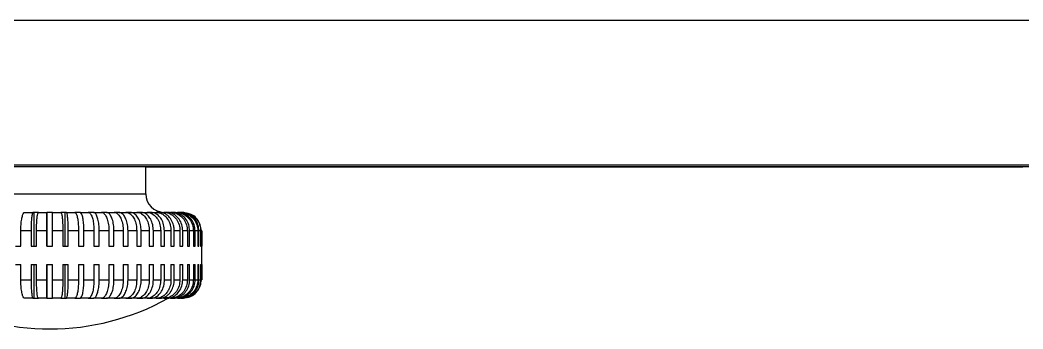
# Model space of a CAD drawing. Extents: x 12.3 to 108.7, y 1.1 to 80.4.
# Drawn here: x 69.33 to 72.601, y 29.278 to 30.285 of the extents above; entities that cross this region are included whole.
import ezdxf

# ---------------------------------------------------------------- set-up
doc = ezdxf.new("R2010")
doc.units = 0
doc.header["$MEASUREMENT"] = 0
doc.layers.add('OBJECT', color=7, linetype='CONTINUOUS')

msp = doc.modelspace()

# ---------------------------------------------------------------- linework, layer by layer
at = {"layer": 'OBJECT'}
for p, q in [((68.9136, 30.2852), (73.5685, 30.2852)), ((67.8407, 29.8138), (73.5749, 29.8138)), ((68.1735, 29.8084), (73.6839, 29.8084)), ((69.7405, 29.7184), (69.7405, 29.8084)), ((69.7405, 29.8066), (72.6005, 29.8066)), ((72.6005, 29.8066), (72.6005, 29.8084)), ((69.1155, 29.7184), (69.7405, 29.7184)), ((69.3454, 29.6584), (69.3726, 29.6584)), ((69.3763, 29.6584), (69.3726, 29.6584)), ((69.3763, 29.5484), (69.3763, 29.6584)), ((69.3905, 29.6584), (69.3763, 29.6584)), ((69.3905, 29.6584), (69.418, 29.6584)), ((69.4181, 29.6584), (69.418, 29.6584)), ((69.4181, 29.5484), (69.4181, 29.6584)), ((69.436, 29.6584), (69.4181, 29.6584)), ((69.436, 29.6584), (69.4635, 29.6584)), ((69.4779, 29.6584), (69.4635, 29.6584)), ((69.4779, 29.5484), (69.4779, 29.6584)), ((69.4814, 29.6584), (69.4779, 29.6584)), ((69.4814, 29.6584), (69.5086, 29.6584)), ((69.5191, 29.6584), (69.5086, 29.6584)), ((69.5263, 29.6584), (69.5191, 29.6584)), ((69.5263, 29.6584), (69.5529, 29.6584)), ((69.5593, 29.6584), (69.5529, 29.6584)), ((69.57, 29.6584), (69.5593, 29.6584)), ((69.57, 29.6584), (69.5958, 29.6584)), ((69.5981, 29.6584), (69.5958, 29.6584)), ((69.6122, 29.6584), (69.5981, 29.6584)), ((69.6122, 29.6584), (69.6368, 29.6584)), ((69.6524, 29.6584), (69.6368, 29.6584)), ((69.6524, 29.6584), (69.6755, 29.6584)), ((69.6901, 29.6584), (69.6755, 29.6584)), ((69.6901, 29.6584), (69.7116, 29.6584)), ((69.725, 29.6584), (69.7116, 29.6584)), ((69.725, 29.6584), (69.7445, 29.6584)), ((69.7566, 29.6584), (69.7445, 29.6584)), ((69.7566, 29.6584), (69.774, 29.6584)), ((69.7846, 29.6584), (69.774, 29.6584)), ((69.7846, 29.6584), (69.7996, 29.6584)), ((69.8087, 29.6584), (69.7996, 29.6584)), ((69.8087, 29.6584), (69.8212, 29.6584)), ((69.8286, 29.6584), (69.8212, 29.6584)), ((69.3328, 29.5484), (69.3328, 29.5984)), ((69.3662, 29.5984), (69.3328, 29.5984)), ((69.3662, 29.5984), (69.3662, 29.5484)), ((69.3841, 29.5484), (69.3841, 29.5984)), ((69.4179, 29.5984), (69.3841, 29.5984)), ((69.4179, 29.5984), (69.4179, 29.5484)), ((69.4359, 29.5484), (69.4359, 29.5984)), ((69.4697, 29.5984), (69.4359, 29.5984)), ((69.4697, 29.5984), (69.4697, 29.5484)), ((69.4876, 29.5484), (69.4876, 29.5984)), ((69.521, 29.5984), (69.4876, 29.5984)), ((69.521, 29.5984), (69.521, 29.5484)), ((69.5386, 29.5484), (69.5386, 29.5984)), ((69.5713, 29.5984), (69.5386, 29.5984)), ((69.5713, 29.5984), (69.5713, 29.5484)), ((69.5884, 29.5484), (69.5884, 29.5984)), ((69.62, 29.5984), (69.5884, 29.5984)), ((69.62, 29.5984), (69.62, 29.5484)), ((69.6365, 29.5484), (69.6365, 29.5984)), ((69.6667, 29.5984), (69.6365, 29.5984)), ((69.6667, 29.5984), (69.6667, 29.5484)), ((69.6823, 29.5484), (69.6823, 29.5984)), ((69.7107, 29.5984), (69.6823, 29.5984)), ((69.7107, 29.5984), (69.7107, 29.5484)), ((69.7253, 29.5484), (69.7253, 29.5984)), ((69.7516, 29.5984), (69.7253, 29.5984)), ((69.7516, 29.5984), (69.7516, 29.5484)), ((69.765, 29.5484), (69.765, 29.5984)), ((69.789, 29.5984), (69.765, 29.5984)), ((69.789, 29.5984), (69.789, 29.5484)), ((69.8011, 29.5484), (69.8011, 29.5984)), ((69.8224, 29.5984), (69.8011, 29.5984)), ((69.8224, 29.5984), (69.8224, 29.5484)), ((69.833, 29.5484), (69.833, 29.5984)), ((69.8515, 29.5984), (69.833, 29.5984)), ((69.8515, 29.5984), (69.8515, 29.5484)), ((69.8606, 29.5484), (69.8606, 29.5984)), ((69.876, 29.5984), (69.8606, 29.5984)), ((69.876, 29.5984), (69.876, 29.5484)), ((69.8833, 29.5484), (69.8833, 29.5984)), ((69.8955, 29.5984), (69.8833, 29.5984)), ((69.8955, 29.5984), (69.8955, 29.5484)), ((69.9011, 29.5484), (69.9011, 29.5984)), ((69.91, 29.5984), (69.9011, 29.5984)), ((69.91, 29.5984), (69.91, 29.5484)), ((69.9137, 29.5484), (69.9137, 29.5984)), ((69.9191, 29.5984), (69.9137, 29.5984)), ((69.9191, 29.5984), (69.9191, 29.5484)), ((69.921, 29.5484), (69.921, 29.5984)), ((69.9229, 29.5984), (69.921, 29.5984)), ((69.9229, 29.5984), (69.9229, 29.5484)), ((69.9229, 29.5484), (69.9229, 29.5984)), ((69.3152, 29.5484), (69.3328, 29.5484)), ((69.3662, 29.5484), (69.3841, 29.5484)), ((69.4179, 29.5484), (69.4359, 29.5484)), ((69.4697, 29.5484), (69.4876, 29.5484)), ((69.521, 29.5484), (69.5386, 29.5484)), ((69.5713, 29.5484), (69.5884, 29.5484)), ((69.62, 29.5484), (69.6365, 29.5484)), ((69.6667, 29.5484), (69.6823, 29.5484)), ((69.7107, 29.5484), (69.7253, 29.5484)), ((69.7516, 29.5484), (69.765, 29.5484)), ((69.789, 29.5484), (69.8011, 29.5484)), ((69.8224, 29.5484), (69.833, 29.5484)), ((69.8515, 29.5484), (69.8606, 29.5484)), ((69.876, 29.5484), (69.8833, 29.5484)), ((69.8955, 29.5484), (69.9011, 29.5484)), ((69.91, 29.5484), (69.9137, 29.5484)), ((69.9191, 29.5484), (69.921, 29.5484)), ((69.9229, 29.5484), (69.923, 29.5484)), ((69.923, 29.4884), (69.923, 29.5484)), ((69.3152, 29.4884), (69.3328, 29.4884)), ((69.3328, 29.4384), (69.3328, 29.4884)), ((69.3662, 29.4884), (69.3841, 29.4884)), ((69.3662, 29.4884), (69.3662, 29.4384)), ((69.3763, 29.3784), (69.3763, 29.4884)), ((69.3841, 29.4384), (69.3841, 29.4884)), ((69.4179, 29.4884), (69.4359, 29.4884)), ((69.4179, 29.4884), (69.4179, 29.4384)), ((69.4181, 29.3784), (69.4181, 29.4884)), ((69.4359, 29.4384), (69.4359, 29.4884)), ((69.4697, 29.4884), (69.4876, 29.4884)), ((69.4697, 29.4884), (69.4697, 29.4384)), ((69.4779, 29.3784), (69.4779, 29.4884)), ((69.4876, 29.4384), (69.4876, 29.4884)), ((69.521, 29.4884), (69.5386, 29.4884)), ((69.521, 29.4884), (69.521, 29.4384)), ((69.5386, 29.4384), (69.5386, 29.4884)), ((69.5713, 29.4884), (69.5884, 29.4884)), ((69.5713, 29.4884), (69.5713, 29.4384)), ((69.5884, 29.4384), (69.5884, 29.4884)), ((69.62, 29.4884), (69.6365, 29.4884)), ((69.62, 29.4884), (69.62, 29.4384)), ((69.6365, 29.4384), (69.6365, 29.4884)), ((69.6667, 29.4884), (69.6823, 29.4884)), ((69.6667, 29.4884), (69.6667, 29.4384)), ((69.6823, 29.4384), (69.6823, 29.4884)), ((69.7107, 29.4884), (69.7253, 29.4884)), ((69.7107, 29.4884), (69.7107, 29.4384)), ((69.7253, 29.4384), (69.7253, 29.4884)), ((69.7516, 29.4884), (69.765, 29.4884)), ((69.7516, 29.4884), (69.7516, 29.4384)), ((69.765, 29.4384), (69.765, 29.4884)), ((69.789, 29.4884), (69.8011, 29.4884)), ((69.789, 29.4884), (69.789, 29.4384)), ((69.8011, 29.4384), (69.8011, 29.4884)), ((69.8224, 29.4884), (69.833, 29.4884)), ((69.8224, 29.4884), (69.8224, 29.4384)), ((69.833, 29.4384), (69.833, 29.4884)), ((69.8515, 29.4884), (69.8606, 29.4884)), ((69.8515, 29.4884), (69.8515, 29.4384)), ((69.8606, 29.4384), (69.8606, 29.4884)), ((69.876, 29.4884), (69.8833, 29.4884)), ((69.876, 29.4884), (69.876, 29.4384)), ((69.8833, 29.4384), (69.8833, 29.4884)), ((69.8955, 29.4884), (69.9011, 29.4884)), ((69.8955, 29.4884), (69.8955, 29.4384)), ((69.9011, 29.4384), (69.9011, 29.4884)), ((69.91, 29.4884), (69.9137, 29.4884)), ((69.91, 29.4884), (69.91, 29.4384)), ((69.9137, 29.4384), (69.9137, 29.4884)), ((69.9191, 29.4884), (69.921, 29.4884)), ((69.9191, 29.4884), (69.9191, 29.4384)), ((69.921, 29.4384), (69.921, 29.4884)), ((69.9229, 29.4384), (69.9229, 29.4884)), ((69.9229, 29.4884), (69.923, 29.4884)), ((69.9229, 29.4884), (69.9229, 29.4384)), ((69.3328, 29.4384), (69.3662, 29.4384)), ((69.3841, 29.4384), (69.4179, 29.4384)), ((69.4359, 29.4384), (69.4697, 29.4384)), ((69.4876, 29.4384), (69.521, 29.4384)), ((69.5386, 29.4384), (69.5713, 29.4384)), ((69.5884, 29.4384), (69.62, 29.4384)), ((69.6365, 29.4384), (69.6667, 29.4384)), ((69.6823, 29.4384), (69.7107, 29.4384)), ((69.7253, 29.4384), (69.7516, 29.4384)), ((69.765, 29.4384), (69.789, 29.4384)), ((69.8011, 29.4384), (69.8224, 29.4384)), ((69.833, 29.4384), (69.8515, 29.4384)), ((69.8606, 29.4384), (69.876, 29.4384)), ((69.8833, 29.4384), (69.8955, 29.4384)), ((69.9011, 29.4384), (69.91, 29.4384)), ((69.9137, 29.4384), (69.9191, 29.4384)), ((69.921, 29.4384), (69.9229, 29.4384)), ((69.3726, 29.3784), (69.3454, 29.3784)), ((69.3726, 29.3784), (69.3763, 29.3784)), ((69.3763, 29.3784), (69.3905, 29.3784)), ((69.418, 29.3784), (69.3905, 29.3784)), ((69.418, 29.3784), (69.4181, 29.3784)), ((69.4181, 29.3784), (69.436, 29.3784)), ((69.4635, 29.3784), (69.436, 29.3784)), ((69.4635, 29.3784), (69.4779, 29.3784)), ((69.4779, 29.3784), (69.4814, 29.3784)), ((69.5086, 29.3784), (69.4814, 29.3784)), ((69.5086, 29.3784), (69.5191, 29.3784)), ((69.5191, 29.3784), (69.5263, 29.3784)), ((69.5529, 29.3784), (69.5263, 29.3784)), ((69.5529, 29.3784), (69.5593, 29.3784)), ((69.5593, 29.3784), (69.57, 29.3784)), ((69.5958, 29.3784), (69.57, 29.3784)), ((69.5958, 29.3784), (69.5981, 29.3784)), ((69.5981, 29.3784), (69.6122, 29.3784)), ((69.6368, 29.3784), (69.6122, 29.3784)), ((69.6368, 29.3784), (69.6524, 29.3784)), ((69.6755, 29.3784), (69.6524, 29.3784)), ((69.6755, 29.3784), (69.6901, 29.3784)), ((69.7116, 29.3784), (69.6901, 29.3784)), ((69.7116, 29.3784), (69.725, 29.3784)), ((69.7445, 29.3784), (69.725, 29.3784)), ((69.7445, 29.3784), (69.7566, 29.3784)), ((69.774, 29.3784), (69.7566, 29.3784)), ((69.774, 29.3784), (69.7846, 29.3784)), ((69.7996, 29.3784), (69.7846, 29.3784)), ((69.7996, 29.3784), (69.8087, 29.3784)), ((69.8212, 29.3784), (69.8087, 29.3784)), ((69.8212, 29.3784), (69.8286, 29.3784))]:
    msp.add_line(p, q, dxfattribs=at)
for centre, radius, start, end in [((69.8005, 29.7184), 0.06, 180, 270), ((69.428, 30.0695), 0.7911, 240.8794, 299.1206)]:
    msp.add_arc(centre, radius, start, end, dxfattribs=at)
for points, knots in [([(69.3328, 29.5984), (69.3329, 29.6051), (69.3332, 29.6186), (69.3354, 29.6366), (69.3386, 29.6502), (69.3421, 29.6574), (69.3445, 29.6581), (69.3454, 29.6584)], [0, 0, 0, 0, 0.214562, 0.429208, 0.643868, 0.858562, 1, 1, 1, 1]), ([(69.3726, 29.6584), (69.3724, 29.6583), (69.3714, 29.658), (69.3697, 29.6532), (69.3679, 29.6412), (69.3667, 29.6244), (69.3662, 29.6092), (69.3662, 29.6004), (69.3662, 29.5984)], [0, 0, 0, 0, 0.076474, 0.291195, 0.505895, 0.720558, 0.935183, 1, 1, 1, 1]), ([(69.3841, 29.5984), (69.3842, 29.6051), (69.3843, 29.6186), (69.3854, 29.6366), (69.387, 29.6502), (69.3888, 29.6574), (69.39, 29.6581), (69.3905, 29.6584)], [0, 0, 0, 0, 0.214562, 0.429208, 0.643868, 0.858562, 1, 1, 1, 1]), ([(69.418, 29.6584), (69.418, 29.6584), (69.418, 29.6582), (69.418, 29.6549), (69.4179, 29.644), (69.4179, 29.628), (69.4179, 29.6118), (69.4179, 29.6017), (69.4179, 29.5984)], [0, 0, 0, 0, 0.034466, 0.249198, 0.463916, 0.678598, 0.893244, 1, 1, 1, 1]), ([(69.4359, 29.5984), (69.4359, 29.6051), (69.4359, 29.6186), (69.4359, 29.6366), (69.4359, 29.6502), (69.436, 29.6574), (69.436, 29.6581), (69.436, 29.6584)], [0, 0, 0, 0, 0.214562, 0.429208, 0.643868, 0.858562, 1, 1, 1, 1]), ([(69.4635, 29.6584), (69.4636, 29.6584), (69.4644, 29.6582), (69.4659, 29.6549), (69.4677, 29.644), (69.469, 29.628), (69.4696, 29.6118), (69.4696, 29.6017), (69.4697, 29.5984)], [0, 0, 0, 0, 0.034455, 0.249188, 0.463905, 0.678587, 0.893231, 1, 1, 1, 1]), ([(69.4876, 29.5984), (69.4875, 29.6051), (69.4874, 29.6186), (69.4863, 29.6366), (69.4847, 29.6502), (69.483, 29.6574), (69.4819, 29.6581), (69.4814, 29.6584)], [0, 0, 0, 0, 0.214562, 0.429208, 0.643868, 0.858563, 1, 1, 1, 1]), ([(69.5086, 29.6584), (69.5089, 29.6584), (69.5105, 29.6582), (69.5134, 29.6549), (69.517, 29.644), (69.5196, 29.628), (69.5209, 29.6118), (69.521, 29.6017), (69.521, 29.5984)], [0, 0, 0, 0, 0.034454, 0.249188, 0.463905, 0.678587, 0.893231, 1, 1, 1, 1]), ([(69.5386, 29.5984), (69.5385, 29.6051), (69.5382, 29.6186), (69.5361, 29.6366), (69.5329, 29.6502), (69.5295, 29.6574), (69.5272, 29.6581), (69.5263, 29.6584)], [0, 0, 0, 0, 0.214562, 0.429208, 0.643868, 0.858562, 1, 1, 1, 1]), ([(69.5529, 29.6584), (69.5532, 29.6584), (69.5556, 29.6582), (69.56, 29.6549), (69.5654, 29.644), (69.5693, 29.628), (69.5711, 29.6118), (69.5712, 29.6017), (69.5713, 29.5984)], [0, 0, 0, 0, 0.034467, 0.249199, 0.463916, 0.678599, 0.893244, 1, 1, 1, 1]), ([(69.5884, 29.5984), (69.5882, 29.6051), (69.5878, 29.6186), (69.5846, 29.6366), (69.58, 29.6502), (69.5748, 29.6574), (69.5714, 29.6581), (69.57, 29.6584)], [0, 0, 0, 0, 0.214562, 0.429208, 0.643868, 0.858563, 1, 1, 1, 1]), ([(69.5958, 29.6584), (69.5962, 29.6584), (69.5993, 29.6582), (69.6052, 29.6549), (69.6122, 29.644), (69.6174, 29.628), (69.6198, 29.6118), (69.62, 29.6017), (69.62, 29.5984)], [0, 0, 0, 0, 0.034475, 0.249207, 0.463925, 0.678609, 0.893253, 1, 1, 1, 1]), ([(69.6365, 29.5984), (69.6362, 29.6051), (69.6357, 29.6186), (69.6315, 29.6366), (69.6254, 29.6502), (69.6185, 29.6574), (69.614, 29.6581), (69.6122, 29.6584)], [0, 0, 0, 0, 0.214562, 0.429208, 0.643868, 0.858561, 1, 1, 1, 1]), ([(69.6368, 29.6584), (69.6373, 29.6584), (69.6412, 29.6582), (69.6484, 29.6549), (69.6571, 29.644), (69.6634, 29.628), (69.6663, 29.6118), (69.6666, 29.6017), (69.6667, 29.5984)], [0, 0, 0, 0, 0.03448, 0.249214, 0.463932, 0.678612, 0.893259, 1, 1, 1, 1]), ([(69.6823, 29.5984), (69.682, 29.6051), (69.6813, 29.6186), (69.6761, 29.6366), (69.6686, 29.6502), (69.6602, 29.6574), (69.6546, 29.6581), (69.6524, 29.6584)], [0, 0, 0, 0, 0.214562, 0.429208, 0.643868, 0.858562, 1, 1, 1, 1]), ([(69.6755, 29.6584), (69.6762, 29.6584), (69.6807, 29.6582), (69.6892, 29.6549), (69.6994, 29.644), (69.7069, 29.628), (69.7103, 29.6118), (69.7106, 29.6017), (69.7107, 29.5984)], [0, 0, 0, 0, 0.034484, 0.249217, 0.463934, 0.678618, 0.893263, 1, 1, 1, 1]), ([(69.7253, 29.5984), (69.7249, 29.6051), (69.7241, 29.6186), (69.7181, 29.6366), (69.7091, 29.6502), (69.6993, 29.6574), (69.6927, 29.6581), (69.6901, 29.6584)], [0, 0, 0, 0, 0.214561, 0.429208, 0.643869, 0.858562, 1, 1, 1, 1]), ([(69.7116, 29.6584), (69.7123, 29.6584), (69.7175, 29.6582), (69.7271, 29.6549), (69.7388, 29.644), (69.7473, 29.628), (69.7512, 29.6118), (69.7515, 29.6017), (69.7516, 29.5984)], [0, 0, 0, 0, 0.034488, 0.24922, 0.463938, 0.678622, 0.893266, 1, 1, 1, 1]), ([(69.765, 29.5984), (69.7646, 29.6051), (69.7637, 29.6186), (69.7568, 29.6366), (69.7466, 29.6502), (69.7354, 29.6574), (69.7279, 29.6581), (69.725, 29.6584)], [0, 0, 0, 0, 0.214562, 0.429207, 0.643868, 0.858562, 1, 1, 1, 1]), ([(69.7445, 29.6584), (69.7453, 29.6584), (69.7511, 29.6582), (69.7618, 29.6549), (69.7747, 29.644), (69.7842, 29.628), (69.7885, 29.6118), (69.7889, 29.6017), (69.789, 29.5984)], [0, 0, 0, 0, 0.03449, 0.249221, 0.463942, 0.678623, 0.893266, 1, 1, 1, 1]), ([(69.8011, 29.5984), (69.8006, 29.6051), (69.7996, 29.6186), (69.7919, 29.6366), (69.7806, 29.6502), (69.7681, 29.6574), (69.7599, 29.6581), (69.7566, 29.6584)], [0, 0, 0, 0, 0.214562, 0.429208, 0.643869, 0.858563, 1, 1, 1, 1]), ([(69.774, 29.6584), (69.7747, 29.6584), (69.7809, 29.6583), (69.7924, 29.6551), (69.8066, 29.6443), (69.8157, 29.6303), (69.8213, 29.6147), (69.822, 29.6044), (69.8224, 29.5984)], [0, 0, 0, 0, 0.029555, 0.244252, 0.458933, 0.673582, 0.807926, 1, 1, 1, 1]), ([(69.833, 29.5984), (69.833, 29.6002), (69.8329, 29.6062), (69.8308, 29.6188), (69.8242, 29.6349), (69.8122, 29.649), (69.7983, 29.6571), (69.7887, 29.658), (69.7846, 29.6584)], [0, 0, 0, 0, 0.058263, 0.192486, 0.407027, 0.621567, 0.836133, 1, 1, 1, 1]), ([(69.7996, 29.6584), (69.8006, 29.6584), (69.8073, 29.6582), (69.8198, 29.6549), (69.8349, 29.644), (69.8459, 29.628), (69.8509, 29.6118), (69.8514, 29.6017), (69.8515, 29.5984)], [0, 0, 0, 0, 0.03449, 0.249224, 0.463942, 0.678623, 0.893266, 1, 1, 1, 1]), ([(69.8606, 29.5984), (69.86, 29.6051), (69.8588, 29.6186), (69.8499, 29.6366), (69.8367, 29.6502), (69.8221, 29.6574), (69.8125, 29.6581), (69.8087, 29.6584)], [0, 0, 0, 0, 0.214562, 0.429207, 0.643868, 0.858561, 1, 1, 1, 1]), ([(69.8212, 29.6584), (69.8222, 29.6584), (69.8293, 29.6582), (69.8425, 29.6549), (69.8584, 29.644), (69.87, 29.628), (69.8754, 29.6118), (69.8758, 29.6017), (69.876, 29.5984)], [0, 0, 0, 0, 0.034488, 0.24922, 0.463939, 0.678623, 0.893266, 1, 1, 1, 1]), ([(69.8833, 29.5984), (69.8827, 29.6051), (69.8815, 29.6186), (69.8721, 29.6366), (69.8582, 29.6502), (69.8428, 29.6574), (69.8326, 29.6581), (69.8286, 29.6584)], [0, 0, 0, 0, 0.214562, 0.429208, 0.643869, 0.858563, 1, 1, 1, 1]), ([(69.8385, 29.6584), (69.8395, 29.6584), (69.8469, 29.6582), (69.8607, 29.6549), (69.8772, 29.644), (69.8893, 29.628), (69.8949, 29.6118), (69.8954, 29.6017), (69.8955, 29.5984)], [0, 0, 0, 0, 0.034485, 0.249218, 0.463935, 0.678619, 0.893263, 1, 1, 1, 1]), ([(69.9011, 29.5984), (69.9005, 29.6051), (69.8992, 29.6186), (69.8894, 29.6366), (69.875, 29.6502), (69.8589, 29.6574), (69.8483, 29.6581), (69.8441, 29.6584)], [0, 0, 0, 0, 0.214562, 0.429207, 0.643868, 0.858562, 1, 1, 1, 1]), ([(69.8513, 29.6584), (69.8523, 29.6584), (69.86, 29.6582), (69.8741, 29.6549), (69.8911, 29.644), (69.9036, 29.628), (69.9093, 29.6118), (69.9098, 29.6017), (69.91, 29.5984)], [0, 0, 0, 0, 0.03448, 0.249211, 0.463932, 0.678612, 0.89326, 1, 1, 1, 1]), ([(69.9137, 29.5984), (69.9131, 29.6051), (69.9118, 29.6186), (69.9017, 29.6366), (69.8868, 29.6502), (69.8703, 29.6574), (69.8594, 29.6581), (69.8551, 29.6584)], [0, 0, 0, 0, 0.214562, 0.429209, 0.64387, 0.858564, 1, 1, 1, 1]), ([(69.8594, 29.6584), (69.8605, 29.6584), (69.8683, 29.6582), (69.8827, 29.6549), (69.9, 29.644), (69.9126, 29.628), (69.9184, 29.6118), (69.9189, 29.6017), (69.9191, 29.5984)], [0, 0, 0, 0, 0.034474, 0.249207, 0.463924, 0.678608, 0.893253, 1, 1, 1, 1]), ([(69.921, 29.5984), (69.9204, 29.6051), (69.9191, 29.6187), (69.9087, 29.6364), (69.8961, 29.6488), (69.8863, 29.6522), (69.8828, 29.6535)], [0, 0, 0, 0, 0.2814494, 0.5630087, 0.8445886, 1, 1, 1, 1]), ([(69.3454, 29.3784), (69.3452, 29.3784), (69.3436, 29.3785), (69.3406, 29.3816), (69.3369, 29.3923), (69.3342, 29.4083), (69.333, 29.4246), (69.3328, 29.4348), (69.3328, 29.4384)], [0, 0, 0, 0, 0.0276651, 0.2423996, 0.4571221, 0.6718099, 0.8864622, 1, 1, 1, 1]), ([(69.3662, 29.4384), (69.3663, 29.4316), (69.3664, 29.4182), (69.3675, 29.4002), (69.3691, 29.3866), (69.3709, 29.3794), (69.3721, 29.3787), (69.3726, 29.3784)], [0, 0, 0, 0, 0.214565, 0.429208, 0.643868, 0.858562, 1, 1, 1, 1]), ([(69.3905, 29.3784), (69.3898, 29.379), (69.3884, 29.3802), (69.3865, 29.3898), (69.3851, 29.4047), (69.3842, 29.4218), (69.3841, 29.4335), (69.3841, 29.4384)], [0, 0, 0, 0, 0.199413, 0.414149, 0.628854, 0.843519, 1, 1, 1, 1]), ([(69.4179, 29.4384), (69.4179, 29.4316), (69.4179, 29.4182), (69.4179, 29.4002), (69.4179, 29.3866), (69.418, 29.3794), (69.418, 29.3787), (69.418, 29.3784)], [0, 0, 0, 0, 0.214564, 0.429208, 0.643868, 0.858562, 1, 1, 1, 1]), ([(69.436, 29.3784), (69.436, 29.3787), (69.436, 29.3795), (69.4359, 29.387), (69.4359, 29.4008), (69.4359, 29.4187), (69.4359, 29.4319), (69.4359, 29.4384)], [0, 0, 0, 0, 0.1491861, 0.3639359, 0.5786573, 0.7933393, 1, 1, 1, 1]), ([(69.4697, 29.4384), (69.4696, 29.4316), (69.4695, 29.4182), (69.4684, 29.4002), (69.4668, 29.3866), (69.4651, 29.3794), (69.464, 29.3787), (69.4635, 29.3784)], [0, 0, 0, 0, 0.214564, 0.429208, 0.643868, 0.858562, 1, 1, 1, 1]), ([(69.4814, 29.3784), (69.4817, 29.3785), (69.4827, 29.3789), (69.4843, 29.384), (69.486, 29.3963), (69.4871, 29.4133), (69.4875, 29.4283), (69.4876, 29.4367), (69.4876, 29.4384)], [0, 0, 0, 0, 0.087185, 0.301907, 0.516607, 0.731269, 0.945895, 1, 1, 1, 1]), ([(69.521, 29.4384), (69.5209, 29.4316), (69.5206, 29.4182), (69.5185, 29.4002), (69.5153, 29.3866), (69.5119, 29.3794), (69.5096, 29.3787), (69.5086, 29.3784)], [0, 0, 0, 0, 0.214565, 0.429208, 0.643868, 0.858563, 1, 1, 1, 1]), ([(69.5263, 29.3784), (69.5265, 29.3784), (69.5281, 29.3785), (69.5311, 29.3819), (69.5346, 29.3928), (69.5373, 29.4088), (69.5385, 29.425), (69.5386, 29.435), (69.5386, 29.4384)], [0, 0, 0, 0, 0.034454, 0.249188, 0.463905, 0.678587, 0.893231, 1, 1, 1, 1]), ([(69.5713, 29.4384), (69.5711, 29.4316), (69.5707, 29.4182), (69.5675, 29.4002), (69.5628, 29.3866), (69.5577, 29.3794), (69.5542, 29.3787), (69.5529, 29.3784)], [0, 0, 0, 0, 0.214565, 0.429208, 0.643868, 0.858562, 1, 1, 1, 1]), ([(69.57, 29.3784), (69.5703, 29.3784), (69.5727, 29.3785), (69.5772, 29.3819), (69.5825, 29.3928), (69.5864, 29.4088), (69.5882, 29.425), (69.5884, 29.435), (69.5884, 29.4384)], [0, 0, 0, 0, 0.034465, 0.249198, 0.463915, 0.678598, 0.893241, 1, 1, 1, 1]), ([(69.62, 29.4384), (69.6198, 29.4316), (69.6192, 29.4182), (69.6151, 29.4002), (69.6089, 29.3866), (69.6021, 29.3794), (69.5975, 29.3787), (69.5958, 29.3784)], [0, 0, 0, 0, 0.214564, 0.429207, 0.643867, 0.858562, 1, 1, 1, 1]), ([(69.6122, 29.3784), (69.6127, 29.3784), (69.6158, 29.3785), (69.6217, 29.3819), (69.6287, 29.3928), (69.6339, 29.4088), (69.6362, 29.425), (69.6364, 29.435), (69.6365, 29.4384)], [0, 0, 0, 0, 0.034475, 0.249207, 0.463925, 0.678606, 0.89325, 1, 1, 1, 1]), ([(69.6667, 29.4384), (69.6663, 29.4316), (69.6657, 29.4182), (69.6605, 29.4002), (69.653, 29.3866), (69.6446, 29.3794), (69.639, 29.3787), (69.6368, 29.3784)], [0, 0, 0, 0, 0.214564, 0.429207, 0.643868, 0.858563, 1, 1, 1, 1]), ([(69.6524, 29.3784), (69.6529, 29.3784), (69.6568, 29.3785), (69.664, 29.3819), (69.6727, 29.3928), (69.679, 29.4088), (69.6819, 29.425), (69.6822, 29.435), (69.6823, 29.4384)], [0, 0, 0, 0, 0.03448, 0.249214, 0.46393, 0.678613, 0.893257, 1, 1, 1, 1]), ([(69.7107, 29.4384), (69.7103, 29.4316), (69.7095, 29.4182), (69.7035, 29.4002), (69.6946, 29.3866), (69.6847, 29.3794), (69.6781, 29.3787), (69.6755, 29.3784)], [0, 0, 0, 0, 0.214565, 0.429208, 0.643868, 0.858562, 1, 1, 1, 1]), ([(69.6901, 29.3784), (69.6908, 29.3784), (69.6953, 29.3785), (69.7038, 29.3819), (69.714, 29.3928), (69.7215, 29.4088), (69.7249, 29.425), (69.7252, 29.435), (69.7253, 29.4384)], [0, 0, 0, 0, 0.034486, 0.249218, 0.463935, 0.678617, 0.89326, 1, 1, 1, 1]), ([(69.7516, 29.4384), (69.7512, 29.4316), (69.7503, 29.4182), (69.7434, 29.4002), (69.7332, 29.3866), (69.722, 29.3794), (69.7145, 29.3787), (69.7116, 29.3784)], [0, 0, 0, 0, 0.214564, 0.429208, 0.643867, 0.858562, 1, 1, 1, 1]), ([(69.725, 29.3784), (69.7257, 29.3784), (69.7309, 29.3785), (69.7405, 29.3819), (69.7522, 29.3928), (69.7607, 29.4088), (69.7646, 29.425), (69.7649, 29.435), (69.765, 29.4384)], [0, 0, 0, 0, 0.03449, 0.249222, 0.463938, 0.67862, 0.893263, 1, 1, 1, 1]), ([(69.789, 29.4384), (69.7885, 29.4316), (69.7875, 29.4182), (69.7799, 29.4002), (69.7686, 29.3866), (69.7561, 29.3794), (69.7478, 29.3787), (69.7445, 29.3784)], [0, 0, 0, 0, 0.214564, 0.429208, 0.643868, 0.858563, 1, 1, 1, 1]), ([(69.7566, 29.3784), (69.7574, 29.3784), (69.7631, 29.3785), (69.7739, 29.3819), (69.7868, 29.3928), (69.7962, 29.4088), (69.8006, 29.425), (69.8009, 29.435), (69.8011, 29.4384)], [0, 0, 0, 0, 0.03449, 0.249222, 0.463938, 0.678623, 0.893266, 1, 1, 1, 1]), ([(69.8224, 29.4384), (69.8222, 29.4343), (69.8217, 29.4235), (69.817, 29.4093), (69.8084, 29.3951), (69.7969, 29.3843), (69.7841, 29.3789), (69.7763, 29.3785), (69.774, 29.3784)], [0, 0, 0, 0, 0.129626, 0.344104, 0.478285, 0.692837, 0.907389, 1, 1, 1, 1]), ([(69.7846, 29.3784), (69.789, 29.3788), (69.7988, 29.3798), (69.811, 29.3872), (69.8218, 29.3988), (69.8298, 29.4138), (69.8328, 29.4286), (69.833, 29.4369), (69.833, 29.4384)], [0, 0, 0, 0, 0.173126, 0.387775, 0.522159, 0.736709, 0.951261, 1, 1, 1, 1]), ([(69.8515, 29.4384), (69.8509, 29.4316), (69.8498, 29.4182), (69.8409, 29.4002), (69.8277, 29.3866), (69.8131, 29.3794), (69.8035, 29.3787), (69.7996, 29.3784)], [0, 0, 0, 0, 0.214564, 0.429207, 0.643867, 0.858561, 1, 1, 1, 1]), ([(69.8087, 29.3784), (69.8096, 29.3784), (69.8163, 29.3785), (69.8288, 29.3819), (69.8439, 29.3928), (69.8549, 29.4088), (69.86, 29.425), (69.8604, 29.435), (69.8606, 29.4384)], [0, 0, 0, 0, 0.03449, 0.249223, 0.46394, 0.678623, 0.893266, 1, 1, 1, 1]), ([(69.876, 29.4384), (69.8754, 29.4316), (69.8742, 29.4182), (69.8647, 29.4002), (69.8508, 29.3866), (69.8354, 29.3794), (69.8253, 29.3787), (69.8212, 29.3784)], [0, 0, 0, 0, 0.214564, 0.429208, 0.643868, 0.858563, 1, 1, 1, 1]), ([(69.8286, 29.3784), (69.8296, 29.3784), (69.8367, 29.3785), (69.8499, 29.3819), (69.8658, 29.3928), (69.8774, 29.4088), (69.8827, 29.425), (69.8832, 29.435), (69.8833, 29.4384)], [0, 0, 0, 0, 0.034489, 0.24922, 0.463939, 0.67862, 0.893263, 1, 1, 1, 1]), ([(69.8955, 29.4384), (69.8949, 29.4316), (69.8936, 29.4182), (69.8838, 29.4002), (69.8694, 29.3866), (69.8533, 29.3794), (69.8427, 29.3787), (69.8385, 29.3784)], [0, 0, 0, 0, 0.214564, 0.429208, 0.643869, 0.858562, 1, 1, 1, 1]), ([(69.8441, 29.3784), (69.8451, 29.3784), (69.8525, 29.3785), (69.8663, 29.3819), (69.8828, 29.3928), (69.8949, 29.4088), (69.9005, 29.425), (69.901, 29.435), (69.9011, 29.4384)], [0, 0, 0, 0, 0.034485, 0.249217, 0.463934, 0.678617, 0.89326, 1, 1, 1, 1]), ([(69.91, 29.4384), (69.9093, 29.4316), (69.908, 29.4182), (69.8979, 29.4002), (69.883, 29.3866), (69.8665, 29.3794), (69.8556, 29.3787), (69.8513, 29.3784)], [0, 0, 0, 0, 0.214565, 0.429208, 0.643869, 0.858564, 1, 1, 1, 1]), ([(69.8551, 29.3784), (69.8561, 29.3784), (69.8638, 29.3785), (69.8779, 29.3819), (69.8949, 29.3928), (69.9074, 29.4088), (69.9131, 29.425), (69.9136, 29.435), (69.9137, 29.4384)], [0, 0, 0, 0, 0.03448, 0.249212, 0.46393, 0.678612, 0.893257, 1, 1, 1, 1]), ([(69.9191, 29.4384), (69.9185, 29.4316), (69.9171, 29.4182), (69.9069, 29.4002), (69.8917, 29.3866), (69.8749, 29.3794), (69.8639, 29.3787), (69.8594, 29.3784)], [0, 0, 0, 0, 0.214565, 0.429207, 0.643869, 0.858563, 1, 1, 1, 1]), ([(69.8749, 29.3808), (69.878, 29.3814), (69.8878, 29.3831), (69.9018, 29.393), (69.9146, 29.4088), (69.9204, 29.425), (69.9209, 29.435), (69.921, 29.4384)], [0, 0, 0, 0, 0.118907, 0.370888, 0.622827, 0.874724, 1, 1, 1, 1])]:
    msp.add_open_spline(points, degree=3, knots=knots, dxfattribs=at)

doc.saveas('drawing.dxf')
